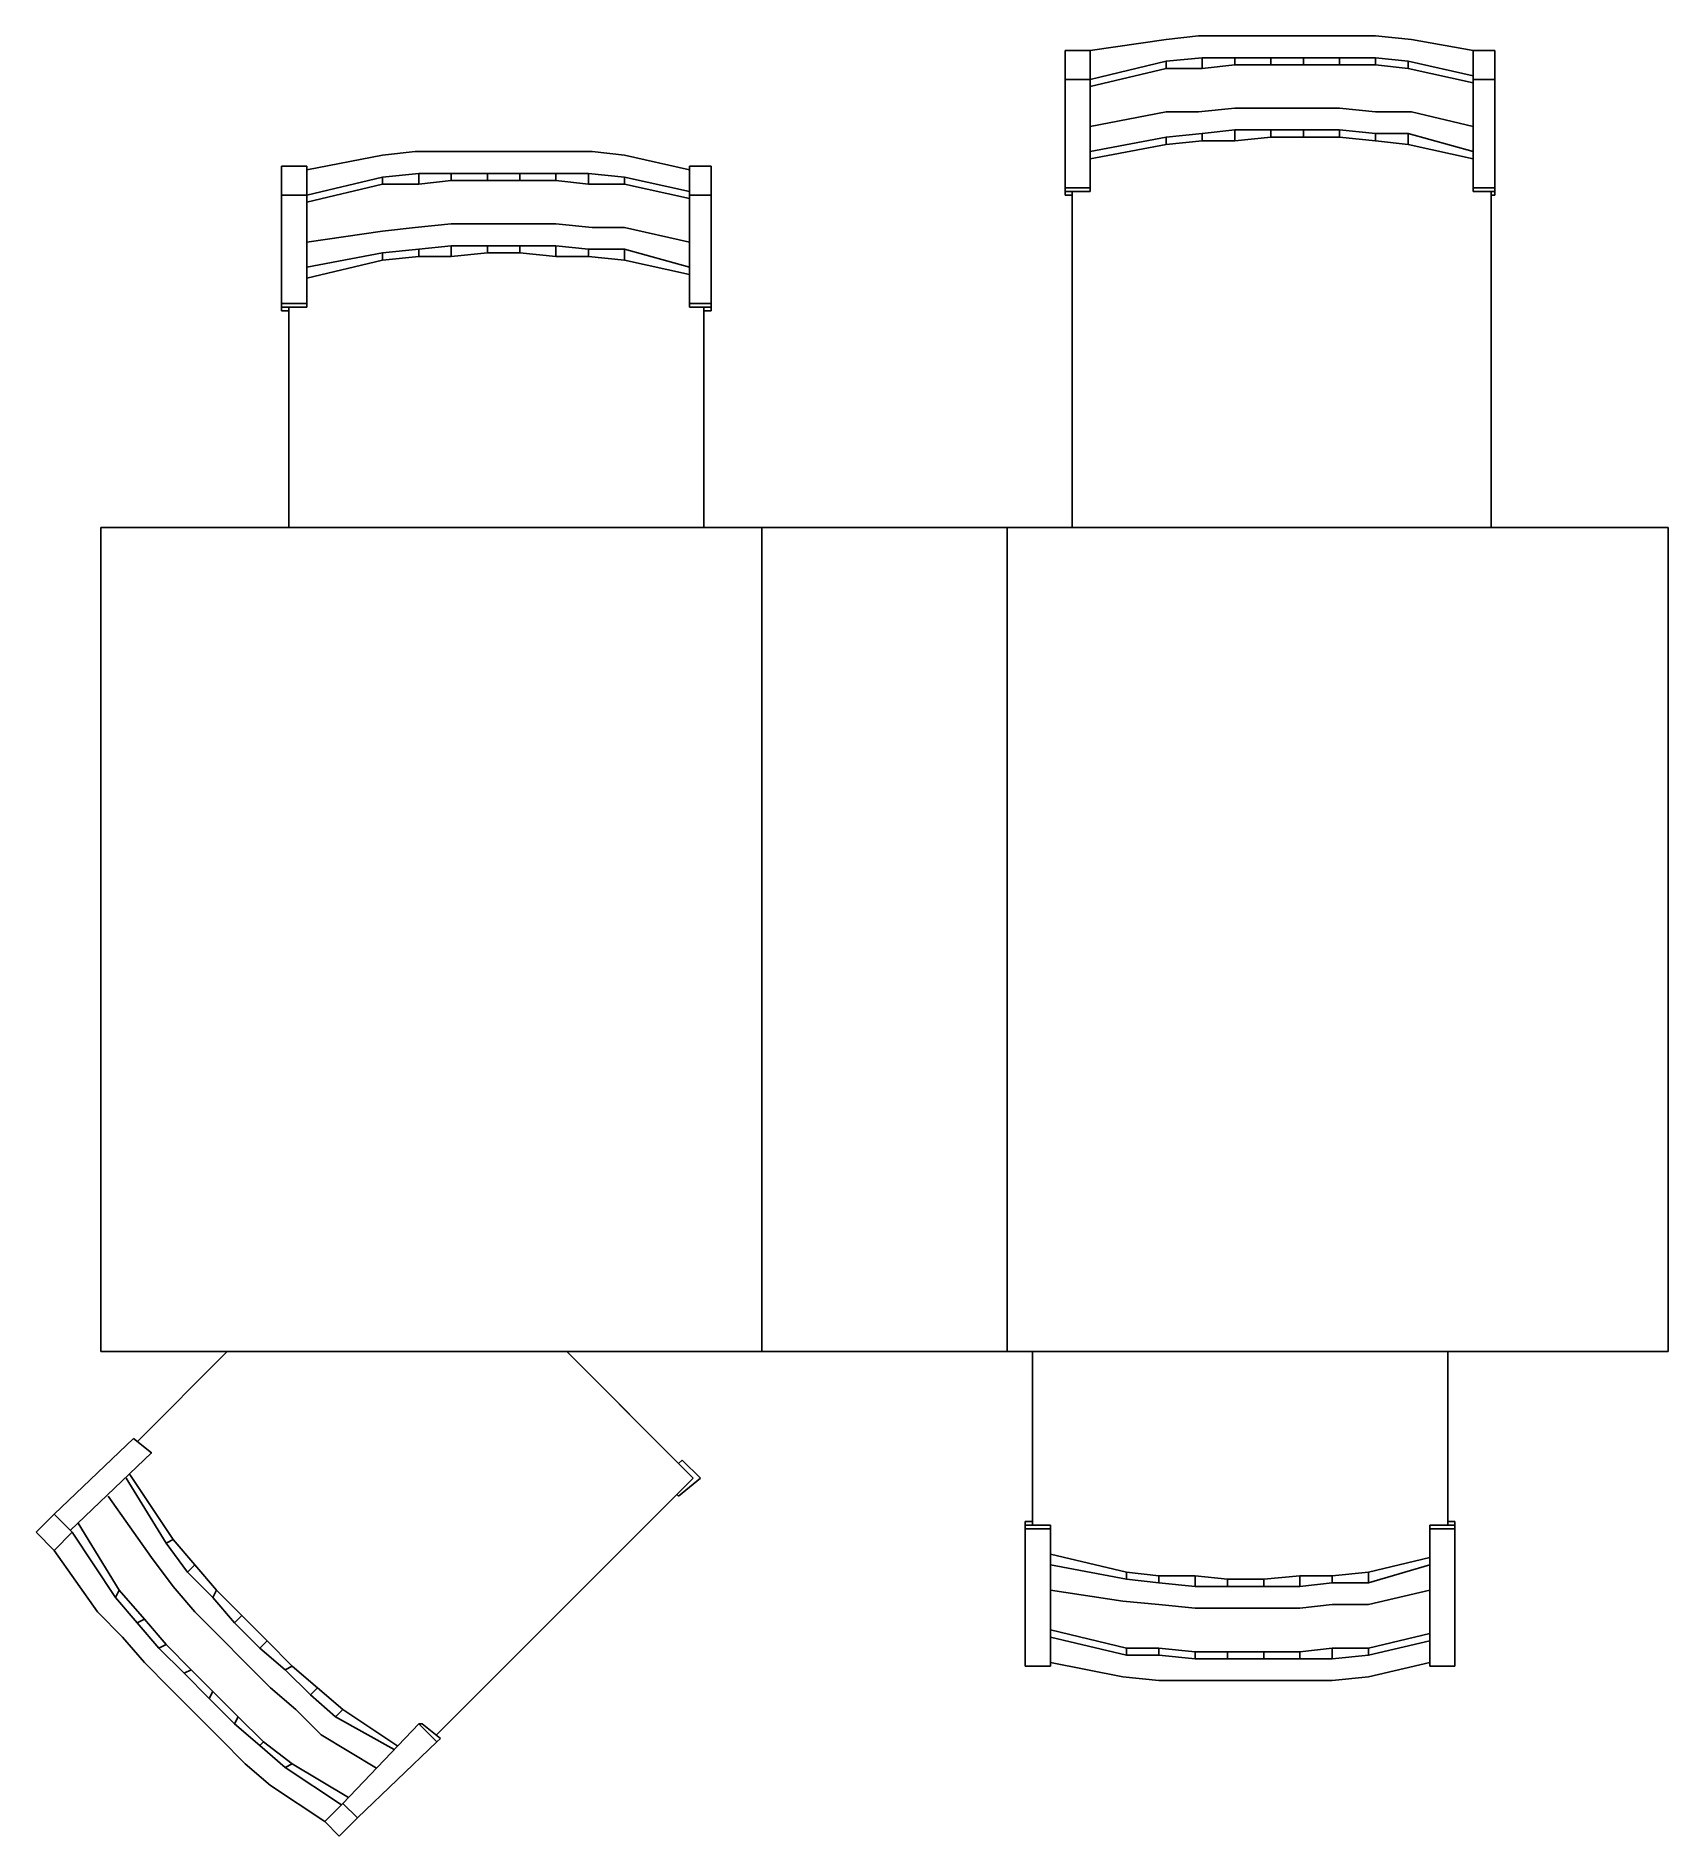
# Model space of a CAD drawing. Header units: inches. Extents: x -41 to 1542, y -457 to 1289.
import ezdxf

# ---------------------------------------------------------------- set-up
doc = ezdxf.new("R2010")
doc.units = ezdxf.units.IN
doc.header["$MEASUREMENT"] = 0
doc.layers.add('IKE010005-T1', color=40, linetype='Continuous')

msp = doc.modelspace()

# ---------------------------------------------------------------- linework, layer by layer
at = {"layer": 'IKE010005-T1'}
for p, q in [((956.7, 1274.8), (956.7, 1246.7)), ((981.2, 1274.8), (956.7, 1274.8)), ((956.7, 1274.8), (956.7, 1246.7)), ((1054.8, 1285.3), (981.2, 1274.8)), ((981.2, 1246.7), (981.2, 1274.8)), ((981.2, 1274.8), (981.2, 1246.7)), ((1086.3, 1288.8), (1054.8, 1285.3)), ((1121.3, 1288.8), (1086.3, 1288.8)), ((1156.4, 1288.8), (1121.3, 1288.8)), ((1187.9, 1288.8), (1156.4, 1288.8)), ((1222.9, 1288.8), (1187.9, 1288.8)), ((1257.9, 1288.8), (1222.9, 1288.8)), ((1292.9, 1285.3), (1257.9, 1288.8)), ((1352.5, 1274.8), (1292.9, 1285.3)), ((1352.5, 1274.8), (1352.5, 1246.7)), ((1373.5, 1274.8), (1352.5, 1274.8)), ((1352.5, 1274.8), (1352.5, 1246.7)), ((1373.5, 1246.7), (1373.5, 1274.8)), ((1373.5, 1274.8), (1373.5, 1246.7)), ((981.2, 1246.7), (1054.8, 1264.2)), ((981.2, 1239.7), (1054.8, 1257.2)), ((1054.8, 1264.2), (1089.8, 1267.7)), ((1054.8, 1257.2), (1054.8, 1264.2)), ((1054.8, 1264.2), (1054.8, 1264.2)), ((1089.8, 1257.2), (1054.8, 1257.2)), ((1089.8, 1267.7), (1089.8, 1257.2)), ((1089.8, 1267.7), (1121.3, 1267.7)), ((1121.3, 1260.7), (1089.8, 1257.2)), ((1121.3, 1267.7), (1121.3, 1260.7)), ((1121.3, 1267.7), (1156.4, 1267.7)), ((1156.4, 1260.7), (1121.3, 1260.7)), ((1156.4, 1267.7), (1156.4, 1260.7)), ((1156.4, 1267.7), (1187.9, 1267.7)), ((1187.9, 1260.7), (1156.4, 1260.7)), ((1187.9, 1267.7), (1187.9, 1260.7)), ((1187.9, 1267.7), (1222.9, 1267.7)), ((1222.9, 1260.7), (1187.9, 1260.7)), ((1222.9, 1267.7), (1222.9, 1260.7)), ((1222.9, 1267.7), (1257.9, 1267.7)), ((1257.9, 1260.7), (1222.9, 1260.7)), ((1257.9, 1267.7), (1257.9, 1260.7)), ((1257.9, 1267.7), (1289.4, 1264.2)), ((1289.4, 1257.2), (1257.9, 1260.7)), ((1289.4, 1264.2), (1289.4, 1257.2)), ((1352.5, 1250.2), (1289.4, 1264.2)), ((1289.4, 1257.2), (1352.5, 1243.2)), ((956.7, 1246.7), (956.7, 1141.5)), ((956.7, 1141.5), (956.7, 1246.7)), ((956.7, 1246.7), (981.2, 1246.7)), ((981.2, 1246.7), (981.3, 1246.7)), ((981.2, 1246.7), (981.2, 1141.5)), ((981.2, 1246.7), (981.2, 1141.5)), ((1352.5, 1246.7), (1352.5, 1141.5)), ((1352.5, 1141.5), (1352.5, 1246.7)), ((1352.5, 1246.7), (1373.5, 1246.7)), ((1373.5, 1246.7), (1373.5, 1141.5)), ((1373.5, 1246.7), (1373.5, 1141.5)), ((1054.8, 1215.1), (981.2, 1201.1)), ((1086.3, 1215.1), (1054.8, 1215.1)), ((1121.3, 1218.7), (1086.3, 1215.1)), ((1156.4, 1218.7), (1121.3, 1218.7)), ((1187.9, 1218.7), (1156.4, 1218.7)), ((1222.9, 1218.7), (1187.9, 1218.7)), ((1257.9, 1215.1), (1222.9, 1218.7)), ((1292.9, 1215.1), (1257.9, 1215.1)), ((1352.5, 1201.1), (1292.9, 1215.1)), ((981.2, 1176.6), (1054.8, 1190.6)), ((1054.8, 1190.6), (1089.8, 1194.1)), ((1054.8, 1183.6), (1054.8, 1190.6)), ((1054.8, 1190.6), (1054.8, 1190.6)), ((1089.8, 1194.1), (1121.3, 1197.6)), ((1089.8, 1194.1), (1089.8, 1187.1)), ((1121.3, 1197.6), (1121.3, 1187.1)), ((1121.3, 1197.6), (1156.4, 1197.6)), ((1156.4, 1190.6), (1121.3, 1187.1)), ((1156.4, 1197.6), (1156.4, 1190.6)), ((1156.4, 1197.6), (1187.9, 1197.6)), ((1187.9, 1190.6), (1156.4, 1190.6)), ((1187.9, 1197.6), (1187.9, 1190.6)), ((1187.9, 1197.6), (1222.9, 1197.6)), ((1222.9, 1190.6), (1187.9, 1190.6)), ((1222.9, 1197.6), (1222.9, 1190.6)), ((1222.9, 1197.6), (1257.9, 1194.1)), ((1257.9, 1187.1), (1222.9, 1190.6)), ((1257.9, 1194.1), (1257.9, 1187.1)), ((1257.9, 1194.1), (1289.4, 1194.1)), ((1289.4, 1194.1), (1289.4, 1183.6)), ((1352.5, 1176.6), (1289.4, 1194.1)), ((294.8, 1173.1), (221.2, 1159)), ((326.3, 1176.6), (294.8, 1173.1)), ((361.3, 1176.6), (326.3, 1176.6)), ((396.4, 1176.6), (361.3, 1176.6)), ((427.9, 1176.6), (396.4, 1176.6)), ((462.9, 1176.6), (427.9, 1176.6)), ((497.9, 1176.6), (462.9, 1176.6)), ((529.4, 1173.1), (497.9, 1176.6)), ((592.5, 1159), (529.4, 1173.1)), ((981.2, 1169.6), (1054.8, 1183.6)), ((1089.8, 1187.1), (1054.8, 1183.6)), ((1121.3, 1187.1), (1089.8, 1187.1)), ((1289.4, 1183.6), (1257.9, 1187.1)), ((1289.4, 1183.6), (1352.5, 1169.6)), ((196.7, 1162.6), (196.7, 1134.5)), ((221.2, 1162.6), (196.7, 1162.6)), ((196.7, 1162.6), (196.7, 1134.5)), ((221.2, 1134.5), (221.2, 1162.6)), ((221.2, 1162.6), (221.2, 1134.5)), ((294.8, 1152), (329.8, 1155.5)), ((329.8, 1155.5), (329.8, 1145)), ((329.8, 1155.5), (361.3, 1155.5)), ((361.3, 1155.5), (361.3, 1148.5)), ((361.3, 1155.5), (396.4, 1155.5)), ((396.4, 1155.5), (396.4, 1148.5)), ((396.4, 1155.5), (427.9, 1155.5)), ((427.9, 1155.5), (427.9, 1148.5)), ((427.9, 1155.5), (462.9, 1155.5)), ((462.9, 1155.5), (462.9, 1148.5)), ((462.9, 1155.5), (494.5, 1155.5)), ((494.5, 1155.5), (494.5, 1145)), ((494.5, 1155.5), (529.4, 1152)), ((592.5, 1162.6), (592.5, 1134.5)), ((613.5, 1162.6), (592.5, 1162.6)), ((592.5, 1162.6), (592.5, 1134.5)), ((613.5, 1134.5), (613.5, 1162.6)), ((613.5, 1162.6), (613.5, 1134.5)), ((221.2, 1134.5), (294.8, 1152)), ((221.2, 1127.5), (294.8, 1145)), ((294.8, 1145), (294.8, 1152)), ((294.8, 1152), (294.8, 1152)), ((329.8, 1145), (294.8, 1145)), ((361.3, 1148.5), (329.8, 1145)), ((396.4, 1148.5), (361.3, 1148.5)), ((427.9, 1148.5), (396.4, 1148.5)), ((462.9, 1148.5), (427.9, 1148.5)), ((494.5, 1145), (462.9, 1148.5)), ((529.4, 1145), (494.5, 1145)), ((529.4, 1152), (529.4, 1145)), ((592.5, 1138), (529.4, 1152)), ((529.4, 1145), (592.5, 1131)), ((956.7, 1138), (956.7, 1141.5)), ((981.2, 1141.5), (956.7, 1141.5)), ((956.7, 1141.5), (956.7, 1138)), ((956.7, 1134.5), (956.7, 1138)), ((956.7, 1138), (956.8, 1138)), ((956.7, 1138), (956.7, 1134.5)), ((981.2, 1138), (956.7, 1138)), ((956.7, 1138), (963.7, 1138)), ((963.7, 812), (963.7, 1138)), ((963.7, 1138), (981.2, 1138)), ((963.7, 812), (963.7, 1138)), ((981.2, 1141.5), (981.2, 1138)), ((981.2, 1141.5), (981.2, 1138)), ((1352.5, 1138), (1352.5, 1141.5)), ((1373.5, 1141.5), (1352.5, 1141.5)), ((1352.5, 1141.5), (1352.5, 1138)), ((1352.5, 1138), (1370, 1138)), ((1373.5, 1138), (1352.5, 1138)), ((1370, 1138), (1370, 812)), ((1370, 1138), (1370, 812)), ((1370, 1138), (1373.5, 1138)), ((1373.5, 1141.5), (1373.5, 1138)), ((1373.5, 1141.5), (1373.5, 1138)), ((1373.5, 1138), (1373.5, 1134.5)), ((1373.5, 1138), (1373.6, 1138)), ((1373.5, 1138), (1373.5, 1134.5)), ((1373.5, 1138), (1373.6, 1138)), ((196.7, 1134.5), (196.7, 1029.3)), ((196.7, 1029.3), (196.7, 1134.5)), ((196.7, 1134.5), (221.2, 1134.5)), ((221.2, 1134.5), (221.3, 1134.5)), ((221.2, 1134.5), (221.2, 1029.3)), ((221.2, 1134.5), (221.2, 1029.3)), ((592.5, 1134.5), (592.5, 1029.3)), ((592.5, 1029.3), (592.5, 1134.5)), ((592.5, 1134.5), (613.5, 1134.5)), ((613.5, 1134.5), (613.5, 1029.3)), ((613.5, 1134.5), (613.5, 1029.3)), ((956.7, 1134.5), (963.7, 1134.5)), ((963.7, 1134.5), (956.7, 1134.5)), ((1373.5, 1134.5), (1370, 1134.5)), ((1370, 1134.5), (1373.5, 1134.5)), ((326.3, 1102.9), (294.8, 1099.4)), ((361.3, 1106.5), (326.3, 1102.9)), ((396.4, 1106.5), (361.3, 1106.5)), ((427.9, 1106.5), (396.4, 1106.5)), ((462.9, 1106.5), (427.9, 1106.5)), ((497.9, 1102.9), (462.9, 1106.5)), ((529.4, 1102.9), (497.9, 1102.9)), ((592.5, 1088.9), (529.4, 1102.9)), ((294.8, 1099.4), (221.2, 1088.9)), ((329.8, 1081.9), (361.3, 1085.4)), ((361.3, 1085.4), (361.3, 1074.9)), ((361.3, 1085.4), (396.4, 1085.4)), ((396.4, 1085.4), (396.4, 1078.4)), ((396.4, 1085.4), (427.9, 1085.4)), ((427.9, 1085.4), (427.9, 1078.4)), ((427.9, 1085.4), (462.9, 1085.4)), ((462.9, 1085.4), (462.9, 1074.9)), ((462.9, 1085.4), (494.5, 1081.9)), ((221.2, 1064.4), (294.8, 1078.4)), ((221.2, 1053.9), (294.8, 1071.4)), ((294.8, 1078.4), (329.8, 1081.9)), ((294.8, 1071.4), (294.8, 1078.4)), ((294.8, 1078.4), (294.8, 1078.4)), ((329.8, 1074.9), (294.8, 1071.4)), ((329.8, 1081.9), (329.8, 1074.9)), ((361.3, 1074.9), (329.8, 1074.9)), ((396.4, 1078.4), (361.3, 1074.9)), ((427.9, 1078.4), (396.4, 1078.4)), ((462.9, 1074.9), (427.9, 1078.4)), ((494.5, 1074.9), (462.9, 1074.9)), ((494.5, 1081.9), (494.5, 1074.9)), ((494.5, 1081.9), (529.4, 1081.9)), ((529.4, 1071.4), (494.5, 1074.9)), ((529.4, 1081.9), (529.4, 1071.4)), ((592.5, 1064.4), (529.4, 1081.9)), ((529.4, 1071.4), (592.5, 1057.4)), ((196.7, 1025.8), (196.7, 1029.3)), ((221.2, 1029.3), (196.7, 1029.3)), ((196.7, 1029.3), (196.7, 1025.8)), ((196.7, 1022.3), (196.7, 1025.8)), ((196.7, 1025.8), (196.8, 1025.8)), ((196.7, 1025.8), (196.7, 1022.3)), ((221.2, 1025.8), (196.7, 1025.8)), ((196.7, 1025.8), (203.7, 1025.8)), ((196.7, 1022.3), (203.7, 1022.3)), ((203.7, 1022.3), (196.7, 1022.3)), ((203.7, 812), (203.7, 1025.8)), ((203.7, 1025.8), (221.2, 1025.8)), ((203.7, 812), (203.7, 1025.8)), ((221.2, 1029.3), (221.2, 1025.8)), ((221.2, 1029.3), (221.2, 1025.8)), ((592.5, 1025.8), (592.5, 1029.3)), ((613.5, 1029.3), (592.5, 1029.3)), ((592.5, 1029.3), (592.5, 1025.8)), ((592.5, 1025.8), (606.5, 1025.8)), ((613.5, 1025.8), (592.5, 1025.8)), ((606.5, 1025.8), (606.5, 812)), ((606.5, 1025.8), (606.5, 812)), ((606.5, 1025.8), (613.5, 1025.8)), ((613.5, 1022.3), (606.5, 1022.3)), ((606.5, 1022.3), (613.5, 1022.3)), ((613.5, 1029.3), (613.5, 1025.8)), ((613.5, 1029.3), (613.5, 1025.8)), ((613.5, 1025.8), (613.5, 1022.3)), ((613.5, 1025.8), (613.6, 1025.8)), ((613.5, 1025.8), (613.5, 1022.3)), ((613.5, 1025.8), (613.6, 1025.8)), ((662.5, 812), (21.6, 812)), ((21.6, 812), (21.6, 12.7)), ((21.6, 12.7), (21.6, 812)), ((21.6, 812), (662.5, 812)), ((687, 812), (662.5, 812)), ((662.5, 812), (662.5, 791)), ((662.5, 791), (662.5, 812)), ((662.5, 812), (687, 812)), ((662.5, 12.7), (662.5, 812)), ((662.5, 812), (662.5, 12.7)), ((876.1, 812), (687, 812)), ((900.6, 812), (876.1, 812)), ((1541.6, 812), (900.6, 812)), ((900.6, 12.7), (900.6, 812)), ((900.6, 812), (1541.6, 812)), ((900.6, 12.7), (900.6, 812)), ((1541.6, 12.7), (1541.6, 812)), ((1541.6, 812), (1541.6, 12.7)), ((662.5, 791), (662.5, 33.7)), ((662.5, 75.8), (662.5, 79.3)), ((662.5, 75.8), (662.5, 79.3)), ((662.5, 54.7), (662.6, 54.7)), ((662.5, 54.7), (662.6, 54.7)), ((662.5, 12.7), (662.5, 33.7)), ((662.5, 33.7), (662.5, 12.7)), ((21.6, 12.7), (662.5, 12.7)), ((662.5, 12.7), (21.6, 12.7)), ((144.1, 12.7), (57, -74.6)), ((57, -74.6), (144.1, 12.7)), ((144.1, 12.7), (57, -74.6)), ((144.1, 12.7), (57, -74.6)), ((596, -110), (473.4, 12.7)), ((574.9, -88.9), (473.4, 12.7)), ((473.4, 12.7), (581.9, -95.9)), ((581.9, -95.9), (473.4, 12.7)), ((596, -110), (473.4, 12.7)), ((574.9, -88.9), (473.4, 12.7)), ((687, 12.7), (662.5, 12.7)), ((662.5, 12.7), (687, 12.7)), ((662.5, 12.7), (662.5, 12.7)), ((876.1, 12.7), (687, 12.7)), ((687, 12.7), (876.1, 12.7)), ((876.1, 12.7), (900.6, 12.7)), ((900.6, 12.7), (1541.6, 12.7)), ((1541.6, 12.7), (900.6, 12.7)), ((925.2, -155.5), (925.2, 12.7)), ((925.2, 12.7), (925.2, -155.5)), ((1327.9, 12.7), (1327.9, -155.5)), ((1327.9, -155.5), (1327.9, 12.7)), ((1541.6, 12.7), (1541.6, 12.7)), ((-23.9, -145), (53.1, -71.5)), ((-23.9, -145), (53.1, -71.5)), ((-8.2, -160.7), (70.7, -85.5)), ((70.7, -85.5), (-8.2, -160.7)), ((53.1, -71.5), (70.7, -85.5)), ((70.7, -85.5), (70.8, -85.5)), ((581.9, -95.9), (585.4, -92.4)), ((596, -110), (581.9, -95.9)), ((596, -110), (581.9, -95.9)), ((585.4, -92.4), (603, -110)), ((84.7, -173.1), (46.1, -110)), ((91.7, -169.6), (49.6, -106.4)), ((346.9, -359.3), (596, -110)), ((596, -110), (346.9, -359.3)), ((346.9, -359.3), (596, -110)), ((346.9, -359.3), (596, -110)), ((603, -110), (581.9, -127.5)), ((28.6, -127.5), (70.7, -187.1)), ((580.2, -125.9), (581.9, -127.5)), ((-41.4, -162.5), (-23.9, -145)), ((-41.4, -162.5), (-23.9, -145)), ((-27.4, -148.5), (-34.4, -155.5)), ((-27.4, -148.5), (-34.4, -155.5)), ((-23.9, -145), (-6.4, -162.5)), ((39.1, -218.6), (-0.6, -153.5)), ((918.2, -152), (918.2, -155.5)), ((918.2, -155.5), (918.2, -152)), ((918.2, -152), (925.2, -152)), ((918.2, -155.5), (918.3, -155.5)), ((918.2, -155.5), (918.2, -159)), ((918.2, -155.5), (925.2, -155.5)), ((918.2, -159), (918.2, -155.5)), ((918.2, -155.5), (942.7, -155.5)), ((942.7, -155.5), (925.2, -155.5)), ((942.7, -159), (942.7, -155.5)), ((942.7, -155.5), (942.7, -159)), ((1327.9, -155.5), (1310.4, -155.5)), ((1310.4, -155.5), (1310.4, -159)), ((1310.4, -159), (1310.4, -155.5)), ((1310.4, -155.5), (1334.9, -155.5)), ((1334.9, -152), (1327.9, -152)), ((1327.9, -152), (1334.9, -152)), ((1327.9, -155.5), (1334.9, -155.5)), ((1334.9, -155.5), (1334.9, -152)), ((1334.9, -152), (1334.9, -155.5)), ((1334.9, -155.5), (1335, -155.5)), ((1334.9, -159), (1334.9, -155.5)), ((1334.9, -155.5), (1334.9, -159)), ((-23.9, -180.1), (-41.4, -162.5)), ((-6.4, -162.5), (-23.9, -180.1)), ((-23.9, -180.1), (-6.4, -162.5)), ((35.6, -225.7), (-6.4, -162.5)), ((91.7, -169.6), (84.7, -173.1)), ((105.7, -201.1), (84.7, -173.1)), ((112.6, -194.1), (91.7, -169.6)), ((918.2, -159), (918.2, -264.2)), ((918.2, -264.2), (918.2, -159)), ((918.2, -159), (942.7, -159)), ((942.7, -264.2), (942.7, -159)), ((942.7, -159), (942.7, -264.2)), ((1310.4, -264.2), (1310.4, -159)), ((1310.4, -264.2), (1310.4, -159)), ((1310.4, -159), (1334.9, -159)), ((1334.9, -264.2), (1334.9, -159)), ((1334.9, -159), (1334.9, -264.2)), ((-23.9, -180.1), (18.1, -239.7)), ((70.7, -187.1), (91.7, -215.1)), ((1016.2, -201.1), (942.7, -183.6)), ((1310.4, -187.1), (1251, -201.1)), ((112.6, -194.1), (105.7, -201.1)), ((130.1, -225.7), (105.7, -201.1)), ((133.6, -218.6), (112.6, -194.1)), ((1016.2, -208.1), (942.7, -194.1)), ((1047.8, -204.6), (1016.2, -201.1)), ((1016.2, -201.1), (1016.2, -208.1)), ((1047.8, -211.6), (1016.2, -208.1)), ((1082.8, -204.6), (1047.8, -204.6)), ((1047.8, -204.6), (1047.8, -211.6)), ((1114.3, -208.1), (1082.8, -204.6)), ((1082.8, -204.6), (1082.8, -215.1)), ((1149.4, -208.1), (1114.3, -208.1)), ((1114.3, -208.1), (1114.3, -215.1)), ((1184.4, -204.6), (1149.4, -208.1)), ((1149.4, -208.1), (1149.4, -215.1)), ((1215.9, -204.6), (1184.4, -204.6)), ((1184.4, -204.6), (1184.4, -215.1)), ((1251, -201.1), (1215.9, -204.6)), ((1215.9, -204.6), (1215.9, -211.6)), ((1251, -211.6), (1310.4, -194.1)), ((1251, -201.1), (1251, -211.6)), ((39.1, -218.6), (35.6, -225.7)), ((56.7, -250.2), (35.6, -225.7)), ((63.7, -246.7), (39.1, -218.6)), ((91.7, -215.1), (112.6, -239.7)), ((133.6, -218.6), (130.1, -225.7)), ((151.1, -250.2), (130.1, -225.7)), ((158.1, -243.2), (133.6, -218.6)), ((942.7, -218.6), (1012.7, -229.2)), ((1082.8, -215.1), (1047.8, -211.6)), ((1114.3, -215.1), (1082.8, -215.1)), ((1149.4, -215.1), (1114.3, -215.1)), ((1184.4, -215.1), (1149.4, -215.1)), ((1215.9, -211.6), (1184.4, -215.1)), ((1251, -211.6), (1215.9, -211.6)), ((1251, -232.7), (1310.4, -218.6)), ((18.1, -239.7), (42.6, -264.2)), ((112.6, -239.7), (137.1, -264.2)), ((158.1, -243.2), (151.1, -250.2)), ((182.7, -267.7), (158.1, -243.2)), ((1012.7, -229.2), (1047.8, -232.7)), ((1047.8, -232.7), (1082.8, -236.2)), ((1082.8, -236.2), (1114.3, -236.2)), ((1114.3, -236.2), (1149.4, -236.2)), ((1149.4, -236.2), (1184.4, -236.2)), ((1184.4, -236.2), (1215.9, -232.7)), ((1215.9, -232.7), (1251, -232.7)), ((63.7, -246.7), (56.7, -250.2)), ((77.7, -274.8), (56.7, -250.2)), ((84.7, -271.2), (63.7, -246.7)), ((175.7, -274.8), (151.1, -250.2)), ((1016.2, -274.8), (942.7, -257.2)), ((1310.4, -260.7), (1251, -274.8)), ((42.6, -264.2), (63.7, -288.8)), ((84.7, -271.2), (77.7, -274.8)), ((102.2, -299.3), (77.7, -274.8)), ((109.1, -295.8), (84.7, -271.2)), ((137.1, -264.2), (161.6, -288.8)), ((182.7, -267.7), (175.7, -274.8)), ((200.2, -295.8), (175.7, -274.8)), ((207.2, -292.3), (182.7, -267.7)), ((918.2, -264.2), (918.2, -292.3)), ((918.2, -292.3), (918.2, -264.2)), ((1016.2, -281.8), (942.7, -264.2)), ((942.7, -264.2), (942.8, -264.2)), ((942.7, -292.3), (942.7, -264.2)), ((942.7, -264.2), (942.7, -292.3)), ((942.7, -264.2), (942.7, -264.2)), ((1047.8, -274.8), (1016.2, -274.8)), ((1016.2, -274.8), (1016.2, -281.8)), ((1082.8, -278.3), (1047.8, -274.8)), ((1047.8, -274.8), (1047.8, -281.8)), ((1114.3, -278.3), (1082.8, -278.3)), ((1082.8, -278.3), (1082.8, -285.3)), ((1149.4, -278.3), (1114.3, -278.3)), ((1114.3, -278.3), (1114.3, -285.3)), ((1149.4, -278.3), (1149.4, -285.3)), ((1184.4, -278.3), (1149.4, -278.3)), ((1215.9, -274.8), (1184.4, -278.3)), ((1184.4, -278.3), (1184.4, -285.3)), ((1251, -274.8), (1215.9, -274.8)), ((1215.9, -274.8), (1215.9, -285.3)), ((1251, -281.8), (1310.4, -267.7)), ((1251, -274.8), (1251, -281.8)), ((1310.4, -292.3), (1310.4, -264.2)), ((1310.4, -292.3), (1310.4, -264.2)), ((1334.9, -292.3), (1334.9, -264.2)), ((1334.9, -264.2), (1334.9, -292.3)), ((1334.9, -264.2), (1334.9, -264.2)), ((63.7, -288.8), (88.2, -313.3)), ((109.1, -295.8), (102.2, -299.3)), ((130.1, -316.8), (109.1, -295.8)), ((161.6, -288.8), (186.2, -313.3)), ((207.2, -292.3), (200.2, -295.8)), ((224.7, -320.3), (200.2, -295.8)), ((231.7, -313.3), (207.2, -292.3)), ((942.7, -292.3), (918.2, -292.3)), ((942.7, -288.8), (1012.7, -302.8)), ((942.7, -292.3), (942.7, -292.3)), ((1047.8, -281.8), (1016.2, -281.8)), ((1082.8, -285.3), (1047.8, -281.8)), ((1114.3, -285.3), (1082.8, -285.3)), ((1149.4, -285.3), (1114.3, -285.3)), ((1184.4, -285.3), (1149.4, -285.3)), ((1215.9, -285.3), (1184.4, -285.3)), ((1251, -281.8), (1215.9, -285.3)), ((1251, -302.8), (1310.4, -288.8)), ((1334.9, -292.3), (1310.4, -292.3)), ((1334.9, -292.3), (1334.9, -292.3)), ((88.2, -313.3), (112.6, -337.9)), ((126.6, -323.8), (102.2, -299.3)), ((186.2, -313.3), (210.7, -334.4)), ((231.7, -313.3), (224.7, -320.3)), ((256.2, -334.4), (231.7, -313.3)), ((1012.7, -302.8), (1047.8, -306.3)), ((1047.8, -306.3), (1082.8, -306.3)), ((1082.8, -306.3), (1114.3, -306.3)), ((1114.3, -306.3), (1149.4, -306.3)), ((1149.4, -306.3), (1184.4, -306.3)), ((1184.4, -306.3), (1215.9, -306.3)), ((1215.9, -306.3), (1251, -302.8)), ((130.1, -316.8), (126.6, -323.8)), ((151.1, -348.4), (126.6, -323.8)), ((154.6, -341.4), (130.1, -316.8)), ((249.2, -341.4), (224.7, -320.3)), ((112.6, -337.9), (137.1, -362.4)), ((154.6, -341.4), (151.1, -348.4)), ((175.7, -369.4), (151.1, -348.4)), ((179.2, -365.9), (154.6, -341.4)), ((210.7, -334.4), (235.2, -358.9)), ((256.2, -334.4), (249.2, -341.4)), ((306, -373.3), (249.2, -341.4)), ((309.4, -369.8), (256.2, -334.4)), ((256.2, -425.5), (329.8, -348.4)), ((256.2, -425.5), (329.8, -348.4)), ((333.3, -348.4), (329.8, -348.4)), ((329.8, -348.4), (333.3, -348.4)), ((329.8, -348.4), (347.3, -365.9)), ((333.3, -348.4), (350.8, -362.4)), ((137.1, -362.4), (161.6, -387)), ((179.2, -365.9), (175.7, -369.4)), ((207.2, -387), (179.2, -365.9)), ((235.2, -358.9), (289, -391.2)), ((270.3, -439.5), (347.3, -365.9)), ((347.3, -365.9), (270.3, -439.5)), ((350.8, -362.4), (347.3, -365.9)), ((347.3, -365.9), (350.8, -362.4)), ((347.3, -365.9), (350.8, -362.4)), ((350.8, -362.4), (347.3, -365.9)), ((350.8, -362.4), (350.9, -362.4)), ((350.8, -362.4), (350.9, -362.4)), ((350.8, -362.4), (350.9, -362.4)), ((200.2, -390.5), (175.7, -369.4)), ((161.6, -387), (186.2, -408)), ((207.2, -387), (200.2, -390.5)), ((254.8, -426.9), (200.2, -390.5)), ((261.7, -419.7), (207.2, -387)), ((287.8, -390.5), (287.9, -390.5)), ((287.8, -390.5), (287.9, -390.5)), ((186.2, -408), (238.7, -443.1)), ((238.7, -443.1), (256.2, -425.5)), ((238.7, -443.1), (256.2, -425.5)), ((252.7, -425.5), (252.8, -425.5)), ((256.2, -425.5), (270.3, -439.5)), ((252.7, -457.1), (238.7, -443.1)), ((270.3, -439.5), (252.7, -457.1)), ((252.7, -457.1), (270.3, -439.5))]:
    msp.add_line(p, q, dxfattribs=at)

doc.saveas('drawing.dxf')
